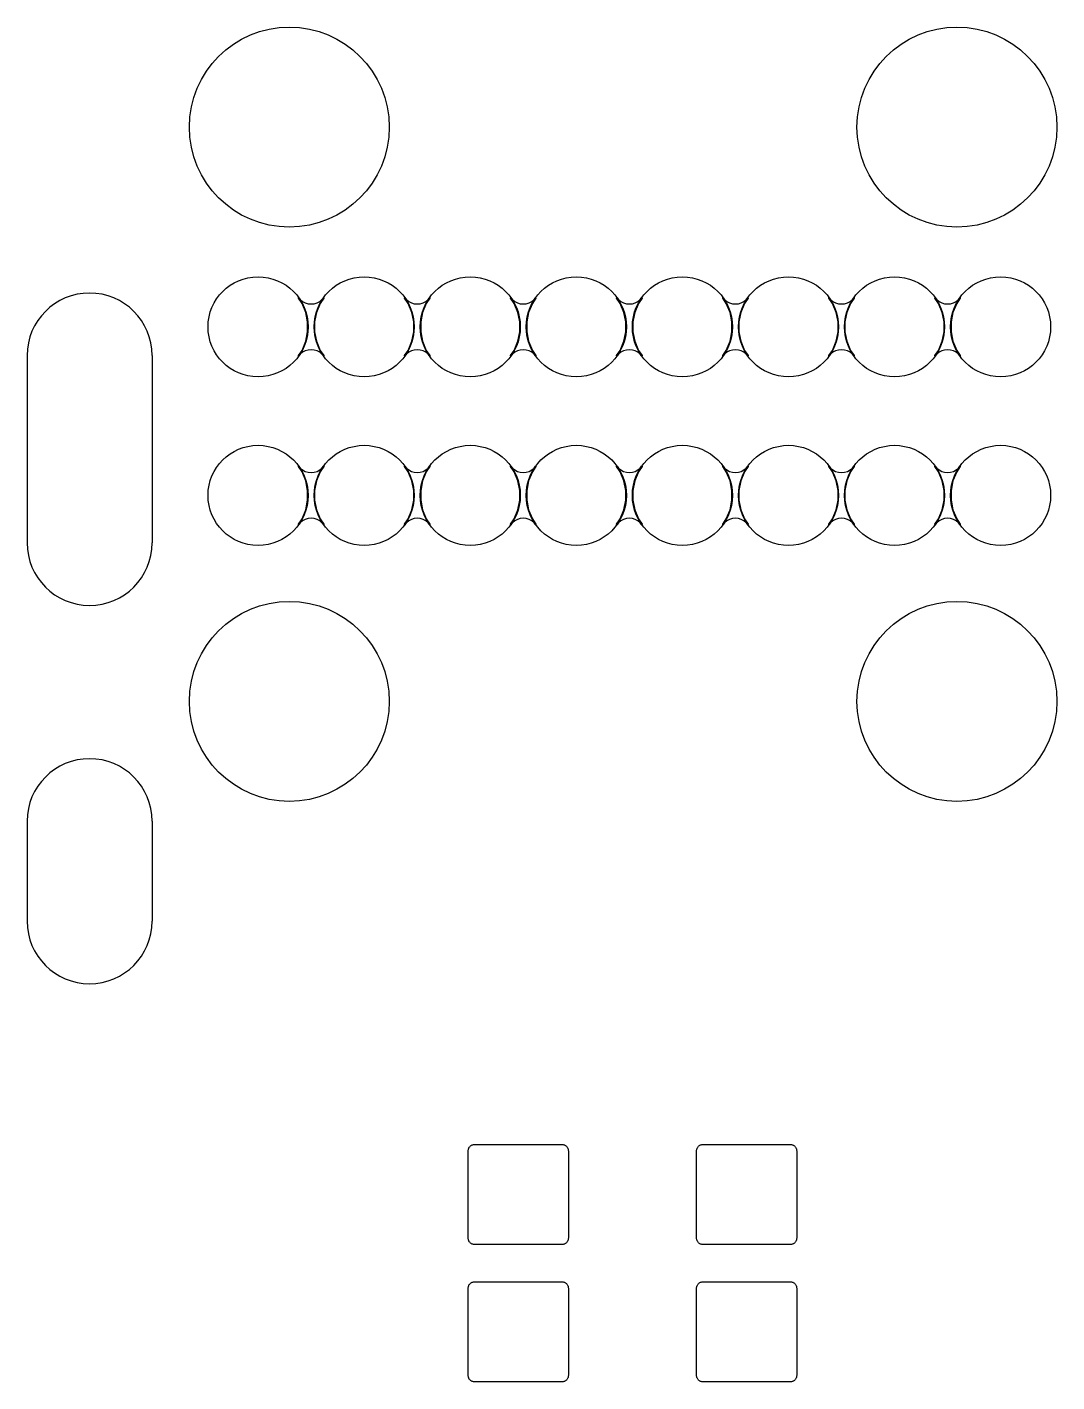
# Model space of a CAD drawing. Extents: x 0.49 to 2.42, y -7.77 to -4.86.
# Drawn here: x 1.2657 to 1.5906, y -7.7737 to -7.3464 of the extents above; entities that cross this region are included whole.
import ezdxf

# ---------------------------------------------------------------- set-up
doc = ezdxf.new("R2010")
doc.units = 0
doc.header["$MEASUREMENT"] = 0
doc.layers.add('BLACK', color=7, linetype='CONTINUOUS')

msp = doc.modelspace()

# ---------------------------------------------------------------- linework, layer by layer
at = {"layer": 'BLACK', "linetype": 'CONTINUOUS'}
for p, q in [((1.35131, -7.43178), (1.35137, -7.43173)), ((1.35131, -7.43186), (1.35131, -7.43178)), ((1.35244, -7.43354), (1.35131, -7.43186)), ((1.35137, -7.43173), (1.35144, -7.43176)), ((1.35144, -7.43176), (1.35189, -7.43232)), ((1.35189, -7.43232), (1.35262, -7.43292)), ((1.35361, -7.43638), (1.35244, -7.43354)), ((1.35262, -7.43292), (1.35346, -7.43336)), ((1.35346, -7.43336), (1.35437, -7.43364)), ((1.35437, -7.43364), (1.35531, -7.43373)), ((1.35531, -7.43373), (1.35626, -7.43364)), ((1.35626, -7.43364), (1.35717, -7.43336)), ((1.35819, -7.43354), (1.35702, -7.43638)), ((1.35717, -7.43336), (1.35801, -7.43292)), ((1.35801, -7.43292), (1.35874, -7.43232)), ((1.35932, -7.43186), (1.35819, -7.43354)), ((1.35874, -7.43232), (1.35919, -7.43176)), ((1.35919, -7.43176), (1.35927, -7.43173)), ((1.35927, -7.43173), (1.35933, -7.43178)), ((1.35933, -7.43178), (1.35932, -7.43186)), ((1.38477, -7.43178), (1.38484, -7.43173)), ((1.38478, -7.43186), (1.38477, -7.43178)), ((1.3859, -7.43354), (1.38478, -7.43186)), ((1.38484, -7.43173), (1.3849, -7.43176)), ((1.3849, -7.43176), (1.38536, -7.43232)), ((1.38536, -7.43232), (1.38609, -7.43292)), ((1.38708, -7.43638), (1.3859, -7.43354)), ((1.38609, -7.43292), (1.38693, -7.43336)), ((1.38693, -7.43336), (1.38783, -7.43364)), ((1.38783, -7.43364), (1.38878, -7.43373)), ((1.38878, -7.43373), (1.38972, -7.43364)), ((1.38972, -7.43364), (1.39063, -7.43336)), ((1.39166, -7.43354), (1.39048, -7.43638)), ((1.39063, -7.43336), (1.39147, -7.43292)), ((1.39147, -7.43292), (1.3922, -7.43232)), ((1.39278, -7.43186), (1.39166, -7.43354)), ((1.3922, -7.43232), (1.39266, -7.43176)), ((1.39266, -7.43176), (1.39273, -7.43173)), ((1.39273, -7.43173), (1.39279, -7.43178)), ((1.39279, -7.43178), (1.39278, -7.43186)), ((1.41823, -7.43178), (1.4183, -7.43173)), ((1.41824, -7.43186), (1.41823, -7.43178)), ((1.41937, -7.43354), (1.41824, -7.43186)), ((1.4183, -7.43173), (1.41837, -7.43176)), ((1.41837, -7.43176), (1.41882, -7.43232)), ((1.41882, -7.43232), (1.41955, -7.43292)), ((1.42054, -7.43638), (1.41937, -7.43354)), ((1.41955, -7.43292), (1.42039, -7.43336)), ((1.42039, -7.43336), (1.4213, -7.43364)), ((1.4213, -7.43364), (1.42224, -7.43373)), ((1.42224, -7.43373), (1.42319, -7.43364)), ((1.42319, -7.43364), (1.4241, -7.43336)), ((1.42512, -7.43354), (1.42394, -7.43638)), ((1.4241, -7.43336), (1.42493, -7.43292)), ((1.42493, -7.43292), (1.42567, -7.43232)), ((1.42625, -7.43186), (1.42512, -7.43354)), ((1.42567, -7.43232), (1.42612, -7.43176)), ((1.42612, -7.43176), (1.4262, -7.43173)), ((1.4262, -7.43173), (1.42626, -7.43178)), ((1.42626, -7.43178), (1.42625, -7.43186)), ((1.4517, -7.43178), (1.45177, -7.43173)), ((1.4517, -7.43186), (1.4517, -7.43178)), ((1.45283, -7.43354), (1.4517, -7.43186)), ((1.45177, -7.43173), (1.45183, -7.43176)), ((1.45183, -7.43176), (1.45228, -7.43232)), ((1.45228, -7.43232), (1.45302, -7.43292)), ((1.45401, -7.43638), (1.45283, -7.43354)), ((1.45302, -7.43292), (1.45386, -7.43336)), ((1.45386, -7.43336), (1.45476, -7.43364)), ((1.45476, -7.43364), (1.45571, -7.43373)), ((1.45571, -7.43373), (1.45665, -7.43364)), ((1.45665, -7.43364), (1.45756, -7.43336)), ((1.45859, -7.43354), (1.45741, -7.43638)), ((1.45756, -7.43336), (1.4584, -7.43292)), ((1.4584, -7.43292), (1.45913, -7.43232)), ((1.45971, -7.43186), (1.45859, -7.43354)), ((1.45913, -7.43232), (1.45959, -7.43176)), ((1.45959, -7.43176), (1.45966, -7.43173)), ((1.45966, -7.43173), (1.45972, -7.43178)), ((1.45972, -7.43178), (1.45971, -7.43186)), ((1.48516, -7.43178), (1.48523, -7.43173)), ((1.48517, -7.43186), (1.48516, -7.43178)), ((1.48629, -7.43354), (1.48517, -7.43186)), ((1.48523, -7.43173), (1.4853, -7.43176)), ((1.4853, -7.43176), (1.48575, -7.43232)), ((1.48575, -7.43232), (1.48648, -7.43292)), ((1.48747, -7.43638), (1.48629, -7.43354)), ((1.48648, -7.43292), (1.48732, -7.43336)), ((1.48732, -7.43336), (1.48823, -7.43364)), ((1.48823, -7.43364), (1.48917, -7.43373)), ((1.48917, -7.43373), (1.49012, -7.43364)), ((1.49012, -7.43364), (1.49103, -7.43336)), ((1.49205, -7.43354), (1.49087, -7.43638)), ((1.49103, -7.43336), (1.49186, -7.43292)), ((1.49186, -7.43292), (1.4926, -7.43232)), ((1.49318, -7.43186), (1.49205, -7.43354)), ((1.4926, -7.43232), (1.49305, -7.43176)), ((1.49305, -7.43176), (1.49312, -7.43173)), ((1.49312, -7.43173), (1.49319, -7.43178)), ((1.49319, -7.43178), (1.49318, -7.43186)), ((1.51863, -7.43178), (1.51869, -7.43173)), ((1.51863, -7.43186), (1.51863, -7.43178)), ((1.51976, -7.43354), (1.51863, -7.43186)), ((1.51869, -7.43173), (1.51876, -7.43176)), ((1.51876, -7.43176), (1.51921, -7.43232)), ((1.51921, -7.43232), (1.51995, -7.43292)), ((1.52094, -7.43638), (1.51976, -7.43354)), ((1.51995, -7.43292), (1.52078, -7.43336)), ((1.52078, -7.43336), (1.52169, -7.43364)), ((1.52169, -7.43364), (1.52264, -7.43373)), ((1.52264, -7.43373), (1.52358, -7.43364)), ((1.52358, -7.43364), (1.52449, -7.43336)), ((1.52552, -7.43354), (1.52434, -7.43638)), ((1.52449, -7.43336), (1.52533, -7.43292)), ((1.52533, -7.43292), (1.52606, -7.43232)), ((1.52664, -7.43186), (1.52552, -7.43354)), ((1.52606, -7.43232), (1.52652, -7.43176)), ((1.52652, -7.43176), (1.52659, -7.43173)), ((1.52659, -7.43173), (1.52665, -7.43178)), ((1.52665, -7.43178), (1.52664, -7.43186)), ((1.55209, -7.43178), (1.55216, -7.43173)), ((1.5521, -7.43186), (1.55209, -7.43178)), ((1.55322, -7.43354), (1.5521, -7.43186)), ((1.55216, -7.43173), (1.55222, -7.43176)), ((1.55222, -7.43176), (1.55268, -7.43232)), ((1.55268, -7.43232), (1.55341, -7.43292)), ((1.5544, -7.43638), (1.55322, -7.43354)), ((1.55341, -7.43292), (1.55425, -7.43336)), ((1.55425, -7.43336), (1.55516, -7.43364)), ((1.55516, -7.43364), (1.5561, -7.43373)), ((1.5561, -7.43373), (1.55705, -7.43364)), ((1.55705, -7.43364), (1.55796, -7.43336)), ((1.55898, -7.43354), (1.5578, -7.43638)), ((1.55796, -7.43336), (1.55879, -7.43292)), ((1.55879, -7.43292), (1.55953, -7.43232)), ((1.56011, -7.43186), (1.55898, -7.43354)), ((1.55953, -7.43232), (1.55998, -7.43176)), ((1.55998, -7.43176), (1.56005, -7.43173)), ((1.56005, -7.43173), (1.56011, -7.43178)), ((1.56011, -7.43178), (1.56011, -7.43186)), ((1.35422, -7.43941), (1.35361, -7.43638)), ((1.35702, -7.43638), (1.35641, -7.43941)), ((1.38768, -7.43941), (1.38708, -7.43638)), ((1.39048, -7.43638), (1.38988, -7.43941)), ((1.42114, -7.43941), (1.42054, -7.43638)), ((1.42394, -7.43638), (1.42334, -7.43941)), ((1.45461, -7.43941), (1.45401, -7.43638)), ((1.45741, -7.43638), (1.45681, -7.43941)), ((1.48807, -7.43941), (1.48747, -7.43638)), ((1.49087, -7.43638), (1.49027, -7.43941)), ((1.52154, -7.43941), (1.52094, -7.43638)), ((1.52434, -7.43638), (1.52374, -7.43941)), ((1.555, -7.43941), (1.5544, -7.43638)), ((1.5578, -7.43638), (1.5572, -7.43941)), ((1.35361, -7.4455), (1.35422, -7.44248)), ((1.35422, -7.44248), (1.35422, -7.43941)), ((1.35641, -7.43941), (1.35641, -7.44248)), ((1.35641, -7.44248), (1.35702, -7.4455)), ((1.38708, -7.4455), (1.38768, -7.44248)), ((1.38768, -7.44248), (1.38768, -7.43941)), ((1.38988, -7.43941), (1.38988, -7.44248)), ((1.38988, -7.44248), (1.39048, -7.4455)), ((1.42054, -7.4455), (1.42114, -7.44248)), ((1.42114, -7.44248), (1.42114, -7.43941)), ((1.42334, -7.43941), (1.42334, -7.44248)), ((1.42334, -7.44248), (1.42394, -7.4455)), ((1.45401, -7.4455), (1.45461, -7.44248)), ((1.45461, -7.44248), (1.45461, -7.43941)), ((1.45681, -7.43941), (1.45681, -7.44248)), ((1.45681, -7.44248), (1.45741, -7.4455)), ((1.48747, -7.4455), (1.48807, -7.44248)), ((1.48807, -7.44248), (1.48807, -7.43941)), ((1.49027, -7.43941), (1.49027, -7.44248)), ((1.49027, -7.44248), (1.49087, -7.4455)), ((1.52094, -7.4455), (1.52154, -7.44248)), ((1.52154, -7.44248), (1.52154, -7.43941)), ((1.52374, -7.43941), (1.52374, -7.44248)), ((1.52374, -7.44248), (1.52434, -7.4455)), ((1.5544, -7.4455), (1.555, -7.44248)), ((1.555, -7.44248), (1.555, -7.43941)), ((1.5572, -7.43941), (1.5572, -7.44248)), ((1.5572, -7.44248), (1.5578, -7.4455)), ((1.35244, -7.44835), (1.35361, -7.4455)), ((1.35702, -7.4455), (1.35819, -7.44835)), ((1.3859, -7.44835), (1.38708, -7.4455)), ((1.39048, -7.4455), (1.39166, -7.44835)), ((1.41937, -7.44835), (1.42054, -7.4455)), ((1.42394, -7.4455), (1.42512, -7.44835)), ((1.45283, -7.44835), (1.45401, -7.4455)), ((1.45741, -7.4455), (1.45859, -7.44835)), ((1.48629, -7.44835), (1.48747, -7.4455)), ((1.49087, -7.4455), (1.49205, -7.44835)), ((1.51976, -7.44835), (1.52094, -7.4455)), ((1.52434, -7.4455), (1.52552, -7.44835)), ((1.55322, -7.44835), (1.5544, -7.4455)), ((1.5578, -7.4455), (1.55898, -7.44835)), ((1.26571, -7.45), (1.26571, -7.50906)), ((1.30516, -7.45), (1.30516, -7.50906)), ((1.3513, -7.45011), (1.35131, -7.45003)), ((1.35136, -7.45015), (1.3513, -7.45011)), ((1.35131, -7.45003), (1.35244, -7.44835)), ((1.35144, -7.45013), (1.35136, -7.45015)), ((1.35189, -7.44957), (1.35144, -7.45013)), ((1.35262, -7.44897), (1.35189, -7.44957)), ((1.35346, -7.44852), (1.35262, -7.44897)), ((1.35437, -7.44825), (1.35346, -7.44852)), ((1.35531, -7.44816), (1.35437, -7.44825)), ((1.35626, -7.44825), (1.35531, -7.44816)), ((1.35717, -7.44852), (1.35626, -7.44825)), ((1.35801, -7.44897), (1.35717, -7.44852)), ((1.35874, -7.44957), (1.35801, -7.44897)), ((1.35819, -7.44835), (1.35932, -7.45003)), ((1.35919, -7.45013), (1.35874, -7.44957)), ((1.35926, -7.45016), (1.35919, -7.45013)), ((1.35932, -7.45011), (1.35926, -7.45016)), ((1.35932, -7.45003), (1.35932, -7.45011)), ((1.38477, -7.45011), (1.38478, -7.45003)), ((1.38483, -7.45015), (1.38477, -7.45011)), ((1.38478, -7.45003), (1.3859, -7.44835)), ((1.3849, -7.45013), (1.38483, -7.45015)), ((1.38536, -7.44957), (1.3849, -7.45013)), ((1.38609, -7.44897), (1.38536, -7.44957)), ((1.38693, -7.44852), (1.38609, -7.44897)), ((1.38783, -7.44825), (1.38693, -7.44852)), ((1.38878, -7.44816), (1.38783, -7.44825)), ((1.38972, -7.44825), (1.38878, -7.44816)), ((1.39063, -7.44852), (1.38972, -7.44825)), ((1.39147, -7.44897), (1.39063, -7.44852)), ((1.3922, -7.44957), (1.39147, -7.44897)), ((1.39166, -7.44835), (1.39278, -7.45003)), ((1.39266, -7.45013), (1.3922, -7.44957)), ((1.39272, -7.45016), (1.39266, -7.45013)), ((1.39279, -7.45011), (1.39272, -7.45016)), ((1.39278, -7.45003), (1.39279, -7.45011)), ((1.41823, -7.45011), (1.41824, -7.45003)), ((1.41829, -7.45015), (1.41823, -7.45011)), ((1.41824, -7.45003), (1.41937, -7.44835)), ((1.41837, -7.45013), (1.41829, -7.45015)), ((1.41882, -7.44957), (1.41837, -7.45013)), ((1.41955, -7.44897), (1.41882, -7.44957)), ((1.42039, -7.44852), (1.41955, -7.44897)), ((1.4213, -7.44825), (1.42039, -7.44852)), ((1.42224, -7.44816), (1.4213, -7.44825)), ((1.42319, -7.44825), (1.42224, -7.44816)), ((1.4241, -7.44852), (1.42319, -7.44825)), ((1.42493, -7.44897), (1.4241, -7.44852)), ((1.42567, -7.44957), (1.42493, -7.44897)), ((1.42512, -7.44835), (1.42625, -7.45003)), ((1.42612, -7.45013), (1.42567, -7.44957)), ((1.42619, -7.45016), (1.42612, -7.45013)), ((1.42625, -7.45011), (1.42619, -7.45016)), ((1.42625, -7.45003), (1.42625, -7.45011)), ((1.4517, -7.45003), (1.45283, -7.44835)), ((1.4517, -7.45011), (1.4517, -7.45003)), ((1.45176, -7.45015), (1.4517, -7.45011)), ((1.45183, -7.45013), (1.45176, -7.45015)), ((1.45228, -7.44957), (1.45183, -7.45013)), ((1.45302, -7.44897), (1.45228, -7.44957)), ((1.45386, -7.44852), (1.45302, -7.44897)), ((1.45476, -7.44825), (1.45386, -7.44852)), ((1.45571, -7.44816), (1.45476, -7.44825)), ((1.45665, -7.44825), (1.45571, -7.44816)), ((1.45756, -7.44852), (1.45665, -7.44825)), ((1.4584, -7.44897), (1.45756, -7.44852)), ((1.45913, -7.44957), (1.4584, -7.44897)), ((1.45859, -7.44835), (1.45971, -7.45003)), ((1.45959, -7.45013), (1.45913, -7.44957)), ((1.45965, -7.45016), (1.45959, -7.45013)), ((1.45972, -7.45011), (1.45965, -7.45016)), ((1.45971, -7.45003), (1.45972, -7.45011)), ((1.48516, -7.45011), (1.48517, -7.45003)), ((1.48522, -7.45015), (1.48516, -7.45011)), ((1.48517, -7.45003), (1.48629, -7.44835)), ((1.4853, -7.45013), (1.48522, -7.45015)), ((1.48575, -7.44957), (1.4853, -7.45013)), ((1.48648, -7.44897), (1.48575, -7.44957)), ((1.48732, -7.44852), (1.48648, -7.44897)), ((1.48823, -7.44825), (1.48732, -7.44852)), ((1.48917, -7.44816), (1.48823, -7.44825)), ((1.49012, -7.44825), (1.48917, -7.44816)), ((1.49103, -7.44852), (1.49012, -7.44825)), ((1.49186, -7.44897), (1.49103, -7.44852)), ((1.4926, -7.44957), (1.49186, -7.44897)), ((1.49205, -7.44835), (1.49318, -7.45003)), ((1.49305, -7.45013), (1.4926, -7.44957)), ((1.49312, -7.45016), (1.49305, -7.45013)), ((1.49318, -7.45011), (1.49312, -7.45016)), ((1.49318, -7.45003), (1.49318, -7.45011)), ((1.51863, -7.45003), (1.51976, -7.44835)), ((1.51863, -7.45011), (1.51863, -7.45003)), ((1.51869, -7.45015), (1.51863, -7.45011)), ((1.51876, -7.45013), (1.51869, -7.45015)), ((1.51921, -7.44957), (1.51876, -7.45013)), ((1.51995, -7.44897), (1.51921, -7.44957)), ((1.52078, -7.44852), (1.51995, -7.44897)), ((1.52169, -7.44825), (1.52078, -7.44852)), ((1.52264, -7.44816), (1.52169, -7.44825)), ((1.52358, -7.44825), (1.52264, -7.44816)), ((1.52449, -7.44852), (1.52358, -7.44825)), ((1.52533, -7.44897), (1.52449, -7.44852)), ((1.52606, -7.44957), (1.52533, -7.44897)), ((1.52552, -7.44835), (1.52664, -7.45003)), ((1.52652, -7.45013), (1.52606, -7.44957)), ((1.52658, -7.45016), (1.52652, -7.45013)), ((1.52665, -7.45011), (1.52658, -7.45016)), ((1.52664, -7.45003), (1.52665, -7.45011)), ((1.55209, -7.45011), (1.5521, -7.45003)), ((1.55215, -7.45015), (1.55209, -7.45011)), ((1.5521, -7.45003), (1.55322, -7.44835)), ((1.55222, -7.45013), (1.55215, -7.45015)), ((1.55268, -7.44957), (1.55222, -7.45013)), ((1.55341, -7.44897), (1.55268, -7.44957)), ((1.55425, -7.44852), (1.55341, -7.44897)), ((1.55516, -7.44825), (1.55425, -7.44852)), ((1.5561, -7.44816), (1.55516, -7.44825)), ((1.55705, -7.44825), (1.5561, -7.44816)), ((1.55796, -7.44852), (1.55705, -7.44825)), ((1.55879, -7.44897), (1.55796, -7.44852)), ((1.55953, -7.44957), (1.55879, -7.44897)), ((1.55898, -7.44835), (1.56011, -7.45003)), ((1.55998, -7.45013), (1.55953, -7.44957)), ((1.56005, -7.45016), (1.55998, -7.45013)), ((1.56011, -7.45011), (1.56005, -7.45016)), ((1.56011, -7.45003), (1.56011, -7.45011)), ((1.35131, -7.48493), (1.35137, -7.48488)), ((1.35131, -7.48501), (1.35131, -7.48493)), ((1.35244, -7.48669), (1.35131, -7.48501)), ((1.35137, -7.48488), (1.35144, -7.48491)), ((1.35144, -7.48491), (1.35189, -7.48546)), ((1.35932, -7.48501), (1.35819, -7.48669)), ((1.35874, -7.48546), (1.35919, -7.48491)), ((1.35919, -7.48491), (1.35927, -7.48488)), ((1.35927, -7.48488), (1.35933, -7.48493)), ((1.35933, -7.48493), (1.35932, -7.48501)), ((1.38477, -7.48493), (1.38484, -7.48488)), ((1.38478, -7.48501), (1.38477, -7.48493)), ((1.3859, -7.48669), (1.38478, -7.48501)), ((1.38484, -7.48488), (1.3849, -7.48491)), ((1.3849, -7.48491), (1.38536, -7.48546)), ((1.39278, -7.48501), (1.39166, -7.48669)), ((1.3922, -7.48546), (1.39266, -7.48491)), ((1.39266, -7.48491), (1.39273, -7.48488)), ((1.39273, -7.48488), (1.39279, -7.48493)), ((1.39279, -7.48493), (1.39278, -7.48501)), ((1.41823, -7.48493), (1.4183, -7.48488)), ((1.41824, -7.48501), (1.41823, -7.48493)), ((1.41937, -7.48669), (1.41824, -7.48501)), ((1.4183, -7.48488), (1.41837, -7.48491)), ((1.41837, -7.48491), (1.41882, -7.48546)), ((1.42625, -7.48501), (1.42512, -7.48669)), ((1.42567, -7.48546), (1.42612, -7.48491)), ((1.42612, -7.48491), (1.4262, -7.48488)), ((1.4262, -7.48488), (1.42626, -7.48493)), ((1.42626, -7.48493), (1.42625, -7.48501)), ((1.4517, -7.48493), (1.45177, -7.48488)), ((1.4517, -7.48501), (1.4517, -7.48493)), ((1.45283, -7.48669), (1.4517, -7.48501)), ((1.45177, -7.48488), (1.45183, -7.48491)), ((1.45183, -7.48491), (1.45228, -7.48546)), ((1.45971, -7.48501), (1.45859, -7.48669)), ((1.45913, -7.48546), (1.45959, -7.48491)), ((1.45959, -7.48491), (1.45966, -7.48488)), ((1.45966, -7.48488), (1.45972, -7.48493)), ((1.45972, -7.48493), (1.45971, -7.48501)), ((1.48516, -7.48493), (1.48523, -7.48488)), ((1.48517, -7.48501), (1.48516, -7.48493)), ((1.48629, -7.48669), (1.48517, -7.48501)), ((1.48523, -7.48488), (1.4853, -7.48491)), ((1.4853, -7.48491), (1.48575, -7.48546)), ((1.49318, -7.48501), (1.49205, -7.48669)), ((1.4926, -7.48546), (1.49305, -7.48491)), ((1.49305, -7.48491), (1.49312, -7.48488)), ((1.49312, -7.48488), (1.49319, -7.48493)), ((1.49319, -7.48493), (1.49318, -7.48501)), ((1.51863, -7.48493), (1.51869, -7.48488)), ((1.51863, -7.48501), (1.51863, -7.48493)), ((1.51976, -7.48669), (1.51863, -7.48501)), ((1.51869, -7.48488), (1.51876, -7.48491)), ((1.51876, -7.48491), (1.51921, -7.48546)), ((1.52664, -7.48501), (1.52552, -7.48669)), ((1.52606, -7.48546), (1.52652, -7.48491)), ((1.52652, -7.48491), (1.52659, -7.48488)), ((1.52659, -7.48488), (1.52665, -7.48493)), ((1.52665, -7.48493), (1.52664, -7.48501)), ((1.55209, -7.48493), (1.55216, -7.48488)), ((1.5521, -7.48501), (1.55209, -7.48493)), ((1.55322, -7.48669), (1.5521, -7.48501)), ((1.55216, -7.48488), (1.55222, -7.48491)), ((1.55222, -7.48491), (1.55268, -7.48546)), ((1.56011, -7.48501), (1.55898, -7.48669)), ((1.55953, -7.48546), (1.55998, -7.48491)), ((1.55998, -7.48491), (1.56005, -7.48488)), ((1.56005, -7.48488), (1.56011, -7.48493)), ((1.56011, -7.48493), (1.56011, -7.48501)), ((1.35189, -7.48546), (1.35262, -7.48607)), ((1.35361, -7.48953), (1.35244, -7.48669)), ((1.35262, -7.48607), (1.35346, -7.48651)), ((1.35346, -7.48651), (1.35437, -7.48679)), ((1.35422, -7.49255), (1.35361, -7.48953)), ((1.35437, -7.48679), (1.35531, -7.48688)), ((1.35531, -7.48688), (1.35626, -7.48679)), ((1.35626, -7.48679), (1.35717, -7.48651)), ((1.35702, -7.48953), (1.35641, -7.49255)), ((1.35819, -7.48669), (1.35702, -7.48953)), ((1.35717, -7.48651), (1.35801, -7.48607)), ((1.35801, -7.48607), (1.35874, -7.48546)), ((1.38536, -7.48546), (1.38609, -7.48607)), ((1.38708, -7.48953), (1.3859, -7.48669)), ((1.38609, -7.48607), (1.38693, -7.48651)), ((1.38693, -7.48651), (1.38783, -7.48679)), ((1.38768, -7.49255), (1.38708, -7.48953)), ((1.38783, -7.48679), (1.38878, -7.48688)), ((1.38878, -7.48688), (1.38972, -7.48679)), ((1.38972, -7.48679), (1.39063, -7.48651)), ((1.39048, -7.48953), (1.38988, -7.49255)), ((1.39166, -7.48669), (1.39048, -7.48953)), ((1.39063, -7.48651), (1.39147, -7.48607)), ((1.39147, -7.48607), (1.3922, -7.48546)), ((1.41882, -7.48546), (1.41955, -7.48607)), ((1.42054, -7.48953), (1.41937, -7.48669)), ((1.41955, -7.48607), (1.42039, -7.48651)), ((1.42039, -7.48651), (1.4213, -7.48679)), ((1.42114, -7.49255), (1.42054, -7.48953)), ((1.4213, -7.48679), (1.42224, -7.48688)), ((1.42224, -7.48688), (1.42319, -7.48679)), ((1.42319, -7.48679), (1.4241, -7.48651)), ((1.42394, -7.48953), (1.42334, -7.49255)), ((1.42512, -7.48669), (1.42394, -7.48953)), ((1.4241, -7.48651), (1.42493, -7.48607)), ((1.42493, -7.48607), (1.42567, -7.48546)), ((1.45228, -7.48546), (1.45302, -7.48607)), ((1.45401, -7.48953), (1.45283, -7.48669)), ((1.45302, -7.48607), (1.45386, -7.48651)), ((1.45386, -7.48651), (1.45476, -7.48679)), ((1.45461, -7.49255), (1.45401, -7.48953)), ((1.45476, -7.48679), (1.45571, -7.48688)), ((1.45571, -7.48688), (1.45665, -7.48679)), ((1.45665, -7.48679), (1.45756, -7.48651)), ((1.45741, -7.48953), (1.45681, -7.49255)), ((1.45859, -7.48669), (1.45741, -7.48953)), ((1.45756, -7.48651), (1.4584, -7.48607)), ((1.4584, -7.48607), (1.45913, -7.48546)), ((1.48575, -7.48546), (1.48648, -7.48607)), ((1.48747, -7.48953), (1.48629, -7.48669)), ((1.48648, -7.48607), (1.48732, -7.48651)), ((1.48732, -7.48651), (1.48823, -7.48679)), ((1.48807, -7.49255), (1.48747, -7.48953)), ((1.48823, -7.48679), (1.48917, -7.48688)), ((1.48917, -7.48688), (1.49012, -7.48679)), ((1.49012, -7.48679), (1.49103, -7.48651)), ((1.49087, -7.48953), (1.49027, -7.49255)), ((1.49205, -7.48669), (1.49087, -7.48953)), ((1.49103, -7.48651), (1.49186, -7.48607)), ((1.49186, -7.48607), (1.4926, -7.48546)), ((1.51921, -7.48546), (1.51995, -7.48607)), ((1.52094, -7.48953), (1.51976, -7.48669)), ((1.51995, -7.48607), (1.52078, -7.48651)), ((1.52078, -7.48651), (1.52169, -7.48679)), ((1.52154, -7.49255), (1.52094, -7.48953)), ((1.52169, -7.48679), (1.52264, -7.48688)), ((1.52264, -7.48688), (1.52358, -7.48679)), ((1.52358, -7.48679), (1.52449, -7.48651)), ((1.52434, -7.48953), (1.52374, -7.49255)), ((1.52552, -7.48669), (1.52434, -7.48953)), ((1.52449, -7.48651), (1.52533, -7.48607)), ((1.52533, -7.48607), (1.52606, -7.48546)), ((1.55268, -7.48546), (1.55341, -7.48607)), ((1.5544, -7.48953), (1.55322, -7.48669)), ((1.55341, -7.48607), (1.55425, -7.48651)), ((1.55425, -7.48651), (1.55516, -7.48679)), ((1.555, -7.49255), (1.5544, -7.48953)), ((1.55516, -7.48679), (1.5561, -7.48688)), ((1.5561, -7.48688), (1.55705, -7.48679)), ((1.55705, -7.48679), (1.55796, -7.48651)), ((1.5578, -7.48953), (1.5572, -7.49255)), ((1.55898, -7.48669), (1.5578, -7.48953)), ((1.55796, -7.48651), (1.55879, -7.48607)), ((1.55879, -7.48607), (1.55953, -7.48546)), ((1.35422, -7.49563), (1.35422, -7.49255)), ((1.35641, -7.49255), (1.35641, -7.49563)), ((1.38768, -7.49563), (1.38768, -7.49255)), ((1.38988, -7.49255), (1.38988, -7.49563)), ((1.42114, -7.49563), (1.42114, -7.49255)), ((1.42334, -7.49255), (1.42334, -7.49563)), ((1.45461, -7.49563), (1.45461, -7.49255)), ((1.45681, -7.49255), (1.45681, -7.49563)), ((1.48807, -7.49563), (1.48807, -7.49255)), ((1.49027, -7.49255), (1.49027, -7.49563)), ((1.52154, -7.49563), (1.52154, -7.49255)), ((1.52374, -7.49255), (1.52374, -7.49563)), ((1.555, -7.49563), (1.555, -7.49255)), ((1.5572, -7.49255), (1.5572, -7.49563)), ((1.35361, -7.49865), (1.35422, -7.49563)), ((1.35641, -7.49563), (1.35702, -7.49865)), ((1.38708, -7.49865), (1.38768, -7.49563)), ((1.38988, -7.49563), (1.39048, -7.49865)), ((1.42054, -7.49865), (1.42114, -7.49563)), ((1.42334, -7.49563), (1.42394, -7.49865)), ((1.45401, -7.49865), (1.45461, -7.49563)), ((1.45681, -7.49563), (1.45741, -7.49865)), ((1.48747, -7.49865), (1.48807, -7.49563)), ((1.49027, -7.49563), (1.49087, -7.49865)), ((1.52094, -7.49865), (1.52154, -7.49563)), ((1.52374, -7.49563), (1.52434, -7.49865)), ((1.5544, -7.49865), (1.555, -7.49563)), ((1.5572, -7.49563), (1.5578, -7.49865)), ((1.35131, -7.50318), (1.35244, -7.5015)), ((1.35262, -7.50212), (1.35189, -7.50272)), ((1.35244, -7.5015), (1.35361, -7.49865)), ((1.35346, -7.50167), (1.35262, -7.50212)), ((1.35437, -7.5014), (1.35346, -7.50167)), ((1.35531, -7.50131), (1.35437, -7.5014)), ((1.35626, -7.5014), (1.35531, -7.50131)), ((1.35717, -7.50167), (1.35626, -7.5014)), ((1.35702, -7.49865), (1.35819, -7.5015)), ((1.35801, -7.50212), (1.35717, -7.50167)), ((1.35874, -7.50272), (1.35801, -7.50212)), ((1.35819, -7.5015), (1.35932, -7.50318)), ((1.38478, -7.50318), (1.3859, -7.5015)), ((1.38609, -7.50212), (1.38536, -7.50272)), ((1.3859, -7.5015), (1.38708, -7.49865)), ((1.38693, -7.50167), (1.38609, -7.50212)), ((1.38783, -7.5014), (1.38693, -7.50167)), ((1.38878, -7.50131), (1.38783, -7.5014)), ((1.38972, -7.5014), (1.38878, -7.50131)), ((1.39063, -7.50167), (1.38972, -7.5014)), ((1.39048, -7.49865), (1.39166, -7.5015)), ((1.39147, -7.50212), (1.39063, -7.50167)), ((1.3922, -7.50272), (1.39147, -7.50212)), ((1.39166, -7.5015), (1.39278, -7.50318)), ((1.41824, -7.50318), (1.41937, -7.5015)), ((1.41955, -7.50212), (1.41882, -7.50272)), ((1.41937, -7.5015), (1.42054, -7.49865)), ((1.42039, -7.50167), (1.41955, -7.50212)), ((1.4213, -7.5014), (1.42039, -7.50167)), ((1.42224, -7.50131), (1.4213, -7.5014)), ((1.42319, -7.5014), (1.42224, -7.50131)), ((1.4241, -7.50167), (1.42319, -7.5014)), ((1.42394, -7.49865), (1.42512, -7.5015)), ((1.42493, -7.50212), (1.4241, -7.50167)), ((1.42567, -7.50272), (1.42493, -7.50212)), ((1.42512, -7.5015), (1.42625, -7.50318)), ((1.4517, -7.50318), (1.45283, -7.5015)), ((1.45302, -7.50212), (1.45228, -7.50272)), ((1.45283, -7.5015), (1.45401, -7.49865)), ((1.45386, -7.50167), (1.45302, -7.50212)), ((1.45476, -7.5014), (1.45386, -7.50167)), ((1.45571, -7.50131), (1.45476, -7.5014)), ((1.45665, -7.5014), (1.45571, -7.50131)), ((1.45756, -7.50167), (1.45665, -7.5014)), ((1.45741, -7.49865), (1.45859, -7.5015)), ((1.4584, -7.50212), (1.45756, -7.50167)), ((1.45913, -7.50272), (1.4584, -7.50212)), ((1.45859, -7.5015), (1.45971, -7.50318)), ((1.48517, -7.50318), (1.48629, -7.5015)), ((1.48648, -7.50212), (1.48575, -7.50272)), ((1.48629, -7.5015), (1.48747, -7.49865)), ((1.48732, -7.50167), (1.48648, -7.50212)), ((1.48823, -7.5014), (1.48732, -7.50167)), ((1.48917, -7.50131), (1.48823, -7.5014)), ((1.49012, -7.5014), (1.48917, -7.50131)), ((1.49103, -7.50167), (1.49012, -7.5014)), ((1.49087, -7.49865), (1.49205, -7.5015)), ((1.49186, -7.50212), (1.49103, -7.50167)), ((1.4926, -7.50272), (1.49186, -7.50212)), ((1.49205, -7.5015), (1.49318, -7.50318)), ((1.51863, -7.50318), (1.51976, -7.5015)), ((1.51995, -7.50212), (1.51921, -7.50272)), ((1.51976, -7.5015), (1.52094, -7.49865)), ((1.52078, -7.50167), (1.51995, -7.50212)), ((1.52169, -7.5014), (1.52078, -7.50167)), ((1.52264, -7.50131), (1.52169, -7.5014)), ((1.52358, -7.5014), (1.52264, -7.50131)), ((1.52449, -7.50167), (1.52358, -7.5014)), ((1.52434, -7.49865), (1.52552, -7.5015)), ((1.52533, -7.50212), (1.52449, -7.50167)), ((1.52606, -7.50272), (1.52533, -7.50212)), ((1.52552, -7.5015), (1.52664, -7.50318)), ((1.5521, -7.50318), (1.55322, -7.5015)), ((1.55341, -7.50212), (1.55268, -7.50272)), ((1.55322, -7.5015), (1.5544, -7.49865)), ((1.55425, -7.50167), (1.55341, -7.50212)), ((1.55516, -7.5014), (1.55425, -7.50167)), ((1.5561, -7.50131), (1.55516, -7.5014)), ((1.55705, -7.5014), (1.5561, -7.50131)), ((1.55796, -7.50167), (1.55705, -7.5014)), ((1.5578, -7.49865), (1.55898, -7.5015)), ((1.55879, -7.50212), (1.55796, -7.50167)), ((1.55953, -7.50272), (1.55879, -7.50212)), ((1.55898, -7.5015), (1.56011, -7.50318)), ((1.3513, -7.50325), (1.35131, -7.50318)), ((1.35136, -7.5033), (1.3513, -7.50325)), ((1.35144, -7.50328), (1.35136, -7.5033)), ((1.35189, -7.50272), (1.35144, -7.50328)), ((1.35919, -7.50328), (1.35874, -7.50272)), ((1.35926, -7.50331), (1.35919, -7.50328)), ((1.35932, -7.50326), (1.35926, -7.50331)), ((1.35932, -7.50318), (1.35932, -7.50326)), ((1.38477, -7.50325), (1.38478, -7.50318)), ((1.38483, -7.5033), (1.38477, -7.50325)), ((1.3849, -7.50328), (1.38483, -7.5033)), ((1.38536, -7.50272), (1.3849, -7.50328)), ((1.39266, -7.50328), (1.3922, -7.50272)), ((1.39272, -7.50331), (1.39266, -7.50328)), ((1.39279, -7.50326), (1.39272, -7.50331)), ((1.39278, -7.50318), (1.39279, -7.50326)), ((1.41823, -7.50325), (1.41824, -7.50318)), ((1.41829, -7.5033), (1.41823, -7.50325)), ((1.41837, -7.50328), (1.41829, -7.5033)), ((1.41882, -7.50272), (1.41837, -7.50328)), ((1.42612, -7.50328), (1.42567, -7.50272)), ((1.42619, -7.50331), (1.42612, -7.50328)), ((1.42625, -7.50326), (1.42619, -7.50331)), ((1.42625, -7.50318), (1.42625, -7.50326)), ((1.4517, -7.50325), (1.4517, -7.50318)), ((1.45176, -7.5033), (1.4517, -7.50325)), ((1.45183, -7.50328), (1.45176, -7.5033)), ((1.45228, -7.50272), (1.45183, -7.50328)), ((1.45959, -7.50328), (1.45913, -7.50272)), ((1.45965, -7.50331), (1.45959, -7.50328)), ((1.45972, -7.50326), (1.45965, -7.50331)), ((1.45971, -7.50318), (1.45972, -7.50326)), ((1.48516, -7.50325), (1.48517, -7.50318)), ((1.48522, -7.5033), (1.48516, -7.50325)), ((1.4853, -7.50328), (1.48522, -7.5033)), ((1.48575, -7.50272), (1.4853, -7.50328)), ((1.49305, -7.50328), (1.4926, -7.50272)), ((1.49312, -7.50331), (1.49305, -7.50328)), ((1.49318, -7.50326), (1.49312, -7.50331)), ((1.49318, -7.50318), (1.49318, -7.50326)), ((1.51863, -7.50325), (1.51863, -7.50318)), ((1.51869, -7.5033), (1.51863, -7.50325)), ((1.51876, -7.50328), (1.51869, -7.5033)), ((1.51921, -7.50272), (1.51876, -7.50328)), ((1.52652, -7.50328), (1.52606, -7.50272)), ((1.52658, -7.50331), (1.52652, -7.50328)), ((1.52665, -7.50326), (1.52658, -7.50331)), ((1.52664, -7.50318), (1.52665, -7.50326)), ((1.55209, -7.50325), (1.5521, -7.50318)), ((1.55215, -7.5033), (1.55209, -7.50325)), ((1.55222, -7.50328), (1.55215, -7.5033)), ((1.55268, -7.50272), (1.55222, -7.50328)), ((1.55998, -7.50328), (1.55953, -7.50272)), ((1.56005, -7.50331), (1.55998, -7.50328)), ((1.56011, -7.50326), (1.56005, -7.50331)), ((1.56011, -7.50318), (1.56011, -7.50326)), ((1.26571, -7.59685), (1.26571, -7.62835)), ((1.30516, -7.59685), (1.30516, -7.62835)), ((1.40594, -7.69902), (1.40612, -7.69893)), ((1.40612, -7.69893), (1.40631, -7.69887)), ((1.40631, -7.69887), (1.4065, -7.69882)), ((1.4065, -7.69882), (1.40669, -7.69879)), ((1.40669, -7.69879), (1.40689, -7.69878)), ((1.40689, -7.69878), (1.43445, -7.69878)), ((1.43445, -7.69878), (1.43465, -7.69879)), ((1.43465, -7.69879), (1.43484, -7.69882)), ((1.43484, -7.69882), (1.43503, -7.69887)), ((1.43503, -7.69887), (1.43522, -7.69893)), ((1.43522, -7.69893), (1.4354, -7.69902)), ((1.47799, -7.69902), (1.47817, -7.69893)), ((1.47817, -7.69893), (1.47835, -7.69887)), ((1.47835, -7.69887), (1.47855, -7.69882)), ((1.47855, -7.69882), (1.47874, -7.69879)), ((1.47874, -7.69879), (1.47894, -7.69878)), ((1.47894, -7.69878), (1.5065, -7.69878)), ((1.5065, -7.69878), (1.50669, -7.69879)), ((1.50669, -7.69879), (1.50689, -7.69882)), ((1.50689, -7.69882), (1.50708, -7.69887)), ((1.50708, -7.69887), (1.50726, -7.69893)), ((1.50726, -7.69893), (1.50744, -7.69902)), ((1.40488, -7.70079), (1.40489, -7.70059)), ((1.40488, -7.72835), (1.40488, -7.70079)), ((1.40489, -7.70059), (1.40492, -7.7004)), ((1.40492, -7.7004), (1.40497, -7.7002)), ((1.40497, -7.7002), (1.40503, -7.70002)), ((1.40503, -7.70002), (1.40512, -7.69984)), ((1.40512, -7.69984), (1.40522, -7.69967)), ((1.40522, -7.69967), (1.40534, -7.69951)), ((1.40534, -7.69951), (1.40547, -7.69937)), ((1.40547, -7.69937), (1.40562, -7.69924)), ((1.40562, -7.69924), (1.40577, -7.69912)), ((1.40577, -7.69912), (1.40594, -7.69902)), ((1.4354, -7.69902), (1.43556, -7.69912)), ((1.43556, -7.69912), (1.43572, -7.69924)), ((1.43572, -7.69924), (1.43587, -7.69937)), ((1.43587, -7.69937), (1.436, -7.69951)), ((1.436, -7.69951), (1.43612, -7.69967)), ((1.43612, -7.69967), (1.43622, -7.69984)), ((1.43622, -7.69984), (1.4363, -7.70002)), ((1.4363, -7.70002), (1.43637, -7.7002)), ((1.43637, -7.7002), (1.43642, -7.7004)), ((1.43642, -7.7004), (1.43645, -7.70059)), ((1.43645, -7.70059), (1.43646, -7.70079)), ((1.43646, -7.70079), (1.43646, -7.72835)), ((1.47693, -7.70079), (1.47694, -7.70059)), ((1.47693, -7.72835), (1.47693, -7.70079)), ((1.47694, -7.70059), (1.47697, -7.7004)), ((1.47697, -7.7004), (1.47702, -7.7002)), ((1.47702, -7.7002), (1.47708, -7.70002)), ((1.47708, -7.70002), (1.47717, -7.69984)), ((1.47717, -7.69984), (1.47727, -7.69967)), ((1.47727, -7.69967), (1.47738, -7.69951)), ((1.47738, -7.69951), (1.47752, -7.69937)), ((1.47752, -7.69937), (1.47766, -7.69924)), ((1.47766, -7.69924), (1.47782, -7.69912)), ((1.47782, -7.69912), (1.47799, -7.69902)), ((1.50744, -7.69902), (1.50761, -7.69912)), ((1.50761, -7.69912), (1.50777, -7.69924)), ((1.50777, -7.69924), (1.50792, -7.69937)), ((1.50792, -7.69937), (1.50805, -7.69951)), ((1.50805, -7.69951), (1.50817, -7.69967)), ((1.50817, -7.69967), (1.50827, -7.69984)), ((1.50827, -7.69984), (1.50835, -7.70002)), ((1.50835, -7.70002), (1.50842, -7.7002)), ((1.50842, -7.7002), (1.50847, -7.7004)), ((1.50847, -7.7004), (1.50849, -7.70059)), ((1.50849, -7.70059), (1.5085, -7.70079)), ((1.5085, -7.70079), (1.5085, -7.72835)), ((1.40489, -7.72854), (1.40488, -7.72835)), ((1.40492, -7.72874), (1.40489, -7.72854)), ((1.40497, -7.72893), (1.40492, -7.72874)), ((1.43642, -7.72874), (1.43637, -7.72893)), ((1.43645, -7.72854), (1.43642, -7.72874)), ((1.43646, -7.72835), (1.43645, -7.72854)), ((1.47694, -7.72854), (1.47693, -7.72835)), ((1.47697, -7.72874), (1.47694, -7.72854)), ((1.47702, -7.72893), (1.47697, -7.72874)), ((1.50847, -7.72874), (1.50842, -7.72893)), ((1.50849, -7.72854), (1.50847, -7.72874)), ((1.5085, -7.72835), (1.50849, -7.72854)), ((1.40503, -7.72911), (1.40497, -7.72893)), ((1.40512, -7.72929), (1.40503, -7.72911)), ((1.40522, -7.72946), (1.40512, -7.72929)), ((1.40534, -7.72962), (1.40522, -7.72946)), ((1.40547, -7.72977), (1.40534, -7.72962)), ((1.40562, -7.7299), (1.40547, -7.72977)), ((1.40577, -7.73002), (1.40562, -7.7299)), ((1.40594, -7.73012), (1.40577, -7.73002)), ((1.40612, -7.7302), (1.40594, -7.73012)), ((1.40631, -7.73027), (1.40612, -7.7302)), ((1.4065, -7.73032), (1.40631, -7.73027)), ((1.40669, -7.73034), (1.4065, -7.73032)), ((1.40689, -7.73035), (1.40669, -7.73034)), ((1.43445, -7.73035), (1.40689, -7.73035)), ((1.43465, -7.73034), (1.43445, -7.73035)), ((1.43484, -7.73032), (1.43465, -7.73034)), ((1.43503, -7.73027), (1.43484, -7.73032)), ((1.43522, -7.7302), (1.43503, -7.73027)), ((1.4354, -7.73012), (1.43522, -7.7302)), ((1.43556, -7.73002), (1.4354, -7.73012)), ((1.43572, -7.7299), (1.43556, -7.73002)), ((1.43587, -7.72977), (1.43572, -7.7299)), ((1.436, -7.72962), (1.43587, -7.72977)), ((1.43612, -7.72946), (1.436, -7.72962)), ((1.43622, -7.72929), (1.43612, -7.72946)), ((1.4363, -7.72911), (1.43622, -7.72929)), ((1.43637, -7.72893), (1.4363, -7.72911)), ((1.47708, -7.72911), (1.47702, -7.72893)), ((1.47717, -7.72929), (1.47708, -7.72911)), ((1.47727, -7.72946), (1.47717, -7.72929)), ((1.47738, -7.72962), (1.47727, -7.72946)), ((1.47752, -7.72977), (1.47738, -7.72962)), ((1.47766, -7.7299), (1.47752, -7.72977)), ((1.47782, -7.73002), (1.47766, -7.7299)), ((1.47799, -7.73012), (1.47782, -7.73002)), ((1.47817, -7.7302), (1.47799, -7.73012)), ((1.47835, -7.73027), (1.47817, -7.7302)), ((1.47855, -7.73032), (1.47835, -7.73027)), ((1.47874, -7.73034), (1.47855, -7.73032)), ((1.47894, -7.73035), (1.47874, -7.73034)), ((1.5065, -7.73035), (1.47894, -7.73035)), ((1.50669, -7.73034), (1.5065, -7.73035)), ((1.50689, -7.73032), (1.50669, -7.73034)), ((1.50708, -7.73027), (1.50689, -7.73032)), ((1.50726, -7.7302), (1.50708, -7.73027)), ((1.50744, -7.73012), (1.50726, -7.7302)), ((1.50761, -7.73002), (1.50744, -7.73012)), ((1.50777, -7.7299), (1.50761, -7.73002)), ((1.50792, -7.72977), (1.50777, -7.7299)), ((1.50805, -7.72962), (1.50792, -7.72977)), ((1.50817, -7.72946), (1.50805, -7.72962)), ((1.50827, -7.72929), (1.50817, -7.72946)), ((1.50835, -7.72911), (1.50827, -7.72929)), ((1.50842, -7.72893), (1.50835, -7.72911)), ((1.40488, -7.74409), (1.40489, -7.7439)), ((1.40488, -7.77165), (1.40488, -7.74409)), ((1.40489, -7.7439), (1.40492, -7.7437)), ((1.40492, -7.7437), (1.40497, -7.74351)), ((1.40497, -7.74351), (1.40503, -7.74333)), ((1.40503, -7.74333), (1.40512, -7.74315)), ((1.40512, -7.74315), (1.40522, -7.74298)), ((1.40522, -7.74298), (1.40534, -7.74282)), ((1.40534, -7.74282), (1.40547, -7.74267)), ((1.40547, -7.74267), (1.40562, -7.74254)), ((1.40562, -7.74254), (1.40577, -7.74242)), ((1.40577, -7.74242), (1.40594, -7.74232)), ((1.40594, -7.74232), (1.40612, -7.74224)), ((1.40612, -7.74224), (1.40631, -7.74217)), ((1.40631, -7.74217), (1.4065, -7.74213)), ((1.4065, -7.74213), (1.40669, -7.7421)), ((1.40669, -7.7421), (1.40689, -7.74209)), ((1.40689, -7.74209), (1.43445, -7.74209)), ((1.43445, -7.74209), (1.43465, -7.7421)), ((1.43465, -7.7421), (1.43484, -7.74213)), ((1.43484, -7.74213), (1.43503, -7.74217)), ((1.43503, -7.74217), (1.43522, -7.74224)), ((1.43522, -7.74224), (1.4354, -7.74232)), ((1.4354, -7.74232), (1.43556, -7.74242)), ((1.43556, -7.74242), (1.43572, -7.74254)), ((1.43572, -7.74254), (1.43587, -7.74267)), ((1.43587, -7.74267), (1.436, -7.74282)), ((1.436, -7.74282), (1.43612, -7.74298)), ((1.43612, -7.74298), (1.43622, -7.74315)), ((1.43622, -7.74315), (1.4363, -7.74333)), ((1.4363, -7.74333), (1.43637, -7.74351)), ((1.43637, -7.74351), (1.43642, -7.7437)), ((1.43642, -7.7437), (1.43645, -7.7439)), ((1.43645, -7.7439), (1.43646, -7.74409)), ((1.43646, -7.74409), (1.43646, -7.77165)), ((1.47693, -7.74409), (1.47694, -7.7439)), ((1.47693, -7.77165), (1.47693, -7.74409)), ((1.47694, -7.7439), (1.47697, -7.7437)), ((1.47697, -7.7437), (1.47702, -7.74351)), ((1.47702, -7.74351), (1.47708, -7.74333)), ((1.47708, -7.74333), (1.47717, -7.74315)), ((1.47717, -7.74315), (1.47727, -7.74298)), ((1.47727, -7.74298), (1.47738, -7.74282)), ((1.47738, -7.74282), (1.47752, -7.74267)), ((1.47752, -7.74267), (1.47766, -7.74254)), ((1.47766, -7.74254), (1.47782, -7.74242)), ((1.47782, -7.74242), (1.47799, -7.74232)), ((1.47799, -7.74232), (1.47817, -7.74224)), ((1.47817, -7.74224), (1.47835, -7.74217)), ((1.47835, -7.74217), (1.47855, -7.74213)), ((1.47855, -7.74213), (1.47874, -7.7421)), ((1.47874, -7.7421), (1.47894, -7.74209)), ((1.47894, -7.74209), (1.5065, -7.74209)), ((1.5065, -7.74209), (1.50669, -7.7421)), ((1.50669, -7.7421), (1.50689, -7.74213)), ((1.50689, -7.74213), (1.50708, -7.74217)), ((1.50708, -7.74217), (1.50726, -7.74224)), ((1.50726, -7.74224), (1.50744, -7.74232)), ((1.50744, -7.74232), (1.50761, -7.74242)), ((1.50761, -7.74242), (1.50777, -7.74254)), ((1.50777, -7.74254), (1.50792, -7.74267)), ((1.50792, -7.74267), (1.50805, -7.74282)), ((1.50805, -7.74282), (1.50817, -7.74298)), ((1.50817, -7.74298), (1.50827, -7.74315)), ((1.50827, -7.74315), (1.50835, -7.74333)), ((1.50835, -7.74333), (1.50842, -7.74351)), ((1.50842, -7.74351), (1.50847, -7.7437)), ((1.50847, -7.7437), (1.50849, -7.7439)), ((1.50849, -7.7439), (1.5085, -7.74409)), ((1.5085, -7.74409), (1.5085, -7.77165)), ((1.40489, -7.77185), (1.40488, -7.77165)), ((1.40492, -7.77205), (1.40489, -7.77185)), ((1.40497, -7.77224), (1.40492, -7.77205)), ((1.40503, -7.77242), (1.40497, -7.77224)), ((1.40512, -7.7726), (1.40503, -7.77242)), ((1.40522, -7.77277), (1.40512, -7.7726)), ((1.40534, -7.77293), (1.40522, -7.77277)), ((1.40547, -7.77307), (1.40534, -7.77293)), ((1.40562, -7.77321), (1.40547, -7.77307)), ((1.40577, -7.77332), (1.40562, -7.77321)), ((1.40594, -7.77342), (1.40577, -7.77332)), ((1.40612, -7.77351), (1.40594, -7.77342)), ((1.40631, -7.77357), (1.40612, -7.77351)), ((1.4065, -7.77362), (1.40631, -7.77357)), ((1.40669, -7.77365), (1.4065, -7.77362)), ((1.40689, -7.77366), (1.40669, -7.77365)), ((1.43445, -7.77366), (1.40689, -7.77366)), ((1.43465, -7.77365), (1.43445, -7.77366)), ((1.43484, -7.77362), (1.43465, -7.77365)), ((1.43503, -7.77357), (1.43484, -7.77362)), ((1.43522, -7.77351), (1.43503, -7.77357)), ((1.4354, -7.77342), (1.43522, -7.77351)), ((1.43556, -7.77332), (1.4354, -7.77342)), ((1.43572, -7.77321), (1.43556, -7.77332)), ((1.43587, -7.77307), (1.43572, -7.77321)), ((1.436, -7.77293), (1.43587, -7.77307)), ((1.43612, -7.77277), (1.436, -7.77293)), ((1.43622, -7.7726), (1.43612, -7.77277)), ((1.4363, -7.77242), (1.43622, -7.7726)), ((1.43637, -7.77224), (1.4363, -7.77242)), ((1.43642, -7.77205), (1.43637, -7.77224)), ((1.43645, -7.77185), (1.43642, -7.77205)), ((1.43646, -7.77165), (1.43645, -7.77185)), ((1.47694, -7.77185), (1.47693, -7.77165)), ((1.47697, -7.77205), (1.47694, -7.77185)), ((1.47702, -7.77224), (1.47697, -7.77205)), ((1.47708, -7.77242), (1.47702, -7.77224)), ((1.47717, -7.7726), (1.47708, -7.77242)), ((1.47727, -7.77277), (1.47717, -7.7726)), ((1.47738, -7.77293), (1.47727, -7.77277)), ((1.47752, -7.77307), (1.47738, -7.77293)), ((1.47766, -7.77321), (1.47752, -7.77307)), ((1.47782, -7.77332), (1.47766, -7.77321)), ((1.47799, -7.77342), (1.47782, -7.77332)), ((1.47817, -7.77351), (1.47799, -7.77342)), ((1.47835, -7.77357), (1.47817, -7.77351)), ((1.47855, -7.77362), (1.47835, -7.77357)), ((1.47874, -7.77365), (1.47855, -7.77362)), ((1.47894, -7.77366), (1.47874, -7.77365)), ((1.5065, -7.77366), (1.47894, -7.77366)), ((1.50669, -7.77365), (1.5065, -7.77366)), ((1.50689, -7.77362), (1.50669, -7.77365)), ((1.50708, -7.77357), (1.50689, -7.77362)), ((1.50726, -7.77351), (1.50708, -7.77357)), ((1.50744, -7.77342), (1.50726, -7.77351)), ((1.50761, -7.77332), (1.50744, -7.77342)), ((1.50777, -7.77321), (1.50761, -7.77332)), ((1.50792, -7.77307), (1.50777, -7.77321)), ((1.50805, -7.77293), (1.50792, -7.77307)), ((1.50817, -7.77277), (1.50805, -7.77293)), ((1.50827, -7.7726), (1.50817, -7.77277)), ((1.50835, -7.77242), (1.50827, -7.7726)), ((1.50842, -7.77224), (1.50835, -7.77242)), ((1.50847, -7.77205), (1.50842, -7.77224)), ((1.50849, -7.77185), (1.50847, -7.77205)), ((1.5085, -7.77165), (1.50849, -7.77185))]:
    msp.add_line(p, q, dxfattribs=at)
at = {"layer": 'BLACK'}
for centre, radius in [((1.34843, -7.37795), 0.031535), ((1.55906, -7.37795), 0.031535), ((1.33858, -7.44094), 0.015787), ((1.37205, -7.44094), 0.015787), ((1.40551, -7.44094), 0.015787), ((1.43898, -7.44094), 0.015787), ((1.47244, -7.44094), 0.015787), ((1.50591, -7.44094), 0.015787), ((1.53937, -7.44094), 0.015787), ((1.57283, -7.44094), 0.015787), ((1.33858, -7.49409), 0.015787), ((1.37205, -7.49409), 0.015787), ((1.40551, -7.49409), 0.015787), ((1.43898, -7.49409), 0.015787), ((1.47244, -7.49409), 0.015787), ((1.50591, -7.49409), 0.015787), ((1.53937, -7.49409), 0.015787), ((1.57283, -7.49409), 0.015787), ((1.34843, -7.55906), 0.031535), ((1.55906, -7.55906), 0.031535)]:
    msp.add_circle(centre, radius, dxfattribs=at)
for centre, start, end in [((1.28543, -7.45), 0, 180), ((1.28543, -7.50906), 180, 360), ((1.28543, -7.59685), 0, 180), ((1.28543, -7.62835), 180, 360)]:
    msp.add_arc(centre, 0.019724, start, end, dxfattribs=at)

doc.saveas('drawing.dxf')
